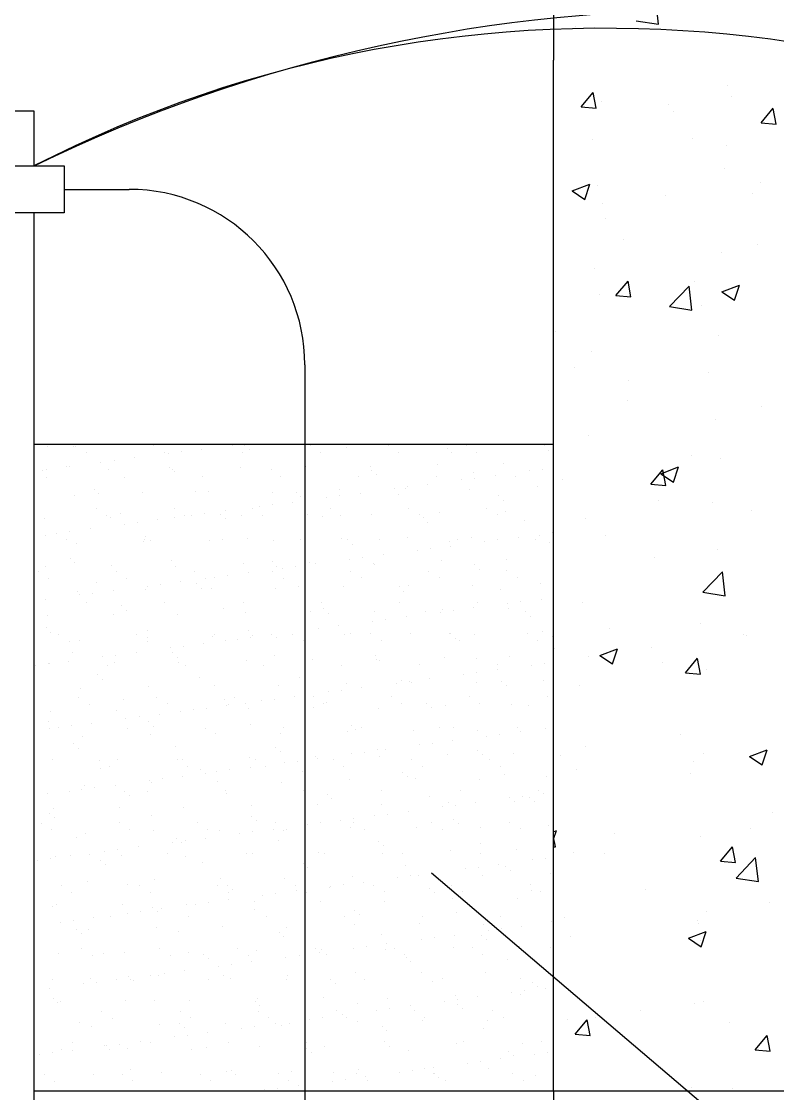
# Model space of a CAD drawing. Header units: millimetres. Extents: x 0 to 114, y 0 to 82.
# Drawn here: x 85.758 to 88.471, y 5.102 to 8.95 of the extents above; entities that cross this region are included whole.
import ezdxf

# ---------------------------------------------------------------- set-up
doc = ezdxf.new("R2010")
doc.units = ezdxf.units.MM
doc.layers.add('01', color=7, linetype='Continuous')
doc.layers.add('SOLID', color=254, linetype='Continuous')

# ---------------------------------------------------------------- blocks, each defined once
blk = doc.blocks.new('*X60')
at = {"color": 0}
for p, q in [((537.051, 211.419), (537.051, 211.419)), ((538.075, 211.413), (538.075, 211.413)), ((538.187, 211.448), (538.187, 211.448)), ((540.776, 211.511), (540.776, 211.511)), ((540.927, 211.5), (540.927, 211.5)), ((541.301, 211.454), (541.301, 211.454)), ((543.215, 211.33), (543.215, 211.33)), ((544.415, 211.459), (544.415, 211.459)), ((544.573, 211.509), (544.573, 211.509)), ((544.929, 211.465), (544.929, 211.465)), ((545.113, 211.296), (545.113, 211.296)), ((547.529, 211.465), (547.529, 211.465)), ((548.989, 211.377), (548.989, 211.377)), ((550.643, 211.471), (550.643, 211.471)), ((552.99, 211.343), (552.99, 211.343)), ((553.758, 211.476), (553.758, 211.476)), ((556.872, 211.482), (556.872, 211.482)), ((557.051, 211.254), (557.051, 211.254)), ((538.609, 211.179), (538.609, 211.179)), ((539.71, 210.868), (539.71, 210.868)), ((540.523, 210.975), (540.523, 210.975)), ((541.723, 211.185), (541.723, 211.185)), ((541.882, 211.154), (541.882, 211.154)), ((542.402, 211.223), (542.402, 211.223)), ((544.837, 211.191), (544.837, 211.191)), ((547.951, 211.196), (547.951, 211.196)), ((551.065, 211.202), (551.065, 211.202)), ((553.175, 211.174), (553.175, 211.174)), ((554.179, 211.208), (554.179, 211.208)), ((536.869, 210.488), (536.869, 210.488)), ((537.019, 210.514), (537.019, 210.514)), ((537.832, 210.621), (537.832, 210.621)), ((537.921, 210.622), (537.921, 210.622)), ((539.19, 210.8), (539.19, 210.8)), ((539.487, 210.521), (539.487, 210.521)), ((541.922, 210.588), (541.922, 210.588)), ((542.045, 210.509), (542.045, 210.509)), ((542.107, 210.419), (542.107, 210.419)), ((544.746, 210.606), (544.746, 210.606)), ((545.983, 210.499), (545.983, 210.499)), ((547.363, 210.64), (547.363, 210.64)), ((549.922, 210.628), (549.922, 210.628)), ((549.984, 210.465), (549.984, 210.465)), ((552.622, 210.725), (552.622, 210.725)), ((555.24, 210.758), (555.24, 210.758)), ((556.263, 210.458), (556.263, 210.458)), ((556.783, 210.527), (556.783, 210.527)), ((537.013, 210.207), (537.013, 210.207)), ((540.127, 210.212), (540.127, 210.212)), ((543.241, 210.218), (543.241, 210.218)), ((546.355, 210.224), (546.355, 210.224)), ((549.469, 210.229), (549.469, 210.229)), ((550.169, 210.296), (550.169, 210.296)), ((552.583, 210.235), (552.583, 210.235)), ((553.571, 210.104), (553.571, 210.104)), ((554.045, 210.376), (554.045, 210.376)), ((554.091, 210.172), (554.091, 210.172)), ((554.904, 210.28), (554.904, 210.28)), ((555.697, 210.241), (555.697, 210.241)), ((538.916, 209.71), (538.916, 209.71)), ((539.101, 209.541), (539.101, 209.541)), ((540.839, 209.584), (540.839, 209.584)), ((542.977, 209.622), (542.977, 209.622)), ((543.457, 209.617), (543.457, 209.617)), ((546.015, 209.605), (546.015, 209.605)), ((546.978, 209.587), (546.978, 209.587)), ((548.716, 209.702), (548.716, 209.702)), ((549.521, 209.571), (549.521, 209.571)), ((550.879, 209.75), (550.879, 209.75)), ((551.333, 209.736), (551.333, 209.736)), ((551.4, 209.818), (551.4, 209.818)), ((552.213, 209.925), (552.213, 209.925)), ((553.891, 209.723), (553.891, 209.723)), ((556.592, 209.821), (556.592, 209.821)), ((538.138, 209.486), (538.138, 209.486)), ((546.016, 209.109), (546.016, 209.109)), ((546.829, 209.216), (546.829, 209.216)), ((547.163, 209.418), (547.163, 209.418)), ((548.187, 209.395), (548.187, 209.395)), ((548.708, 209.464), (548.708, 209.464)), ((551.039, 209.499), (551.039, 209.499)), ((555.04, 209.464), (555.04, 209.464)), ((555.224, 209.296), (555.224, 209.296)), ((538.995, 208.944), (538.995, 208.944)), ((539.971, 208.744), (539.971, 208.744)), ((542.109, 208.95), (542.109, 208.95)), ((542.804, 208.686), (542.804, 208.686)), ((543.324, 208.755), (543.324, 208.755)), ((543.972, 208.71), (543.972, 208.71)), ((544.137, 208.862), (544.137, 208.862)), ((545.223, 208.955), (545.223, 208.955)), ((545.495, 209.041), (545.495, 209.041)), ((545.644, 208.687), (545.644, 208.687)), ((547.426, 208.713), (547.426, 208.713)), ((548.337, 208.961), (548.337, 208.961)), ((548.759, 208.692), (548.759, 208.692)), ((549.985, 208.701), (549.985, 208.701)), ((551.451, 208.967), (551.451, 208.967)), ((551.873, 208.698), (551.873, 208.698)), ((552.685, 208.798), (552.685, 208.798)), ((554.565, 208.972), (554.565, 208.972)), ((554.987, 208.704), (554.987, 208.704)), ((555.303, 208.831), (555.303, 208.831)), ((536.932, 208.561), (536.932, 208.561)), ((539.416, 208.675), (539.416, 208.675)), ((539.55, 208.595), (539.55, 208.595)), ((540.112, 208.332), (540.112, 208.332)), ((540.632, 208.401), (540.632, 208.401)), ((541.445, 208.508), (541.445, 208.508)), ((542.108, 208.582), (542.108, 208.582)), ((542.53, 208.681), (542.53, 208.681)), ((544.156, 208.541), (544.156, 208.541)), ((544.809, 208.68), (544.809, 208.68)), ((548.033, 208.621), (548.033, 208.621)), ((552.034, 208.587), (552.034, 208.587)), ((552.218, 208.418), (552.218, 208.418)), ((556.094, 208.498), (556.094, 208.498)), ((536.964, 207.866), (536.964, 207.866)), ((537.42, 207.978), (537.42, 207.978)), ((537.941, 208.046), (537.941, 208.046)), ((538.754, 208.153), (538.754, 208.153)), ((540.966, 207.832), (540.966, 207.832)), ((556.655, 207.894), (556.655, 207.894)), ((557.185, 207.991), (557.185, 207.991)), ((537.82, 207.703), (537.82, 207.703)), ((538.201, 207.56), (538.201, 207.56)), ((540.902, 207.657), (540.902, 207.657)), ((540.934, 207.708), (540.934, 207.708)), ((541.15, 207.663), (541.15, 207.663)), ((543.52, 207.69), (543.52, 207.69)), ((544.048, 207.714), (544.048, 207.714)), ((545.026, 207.743), (545.026, 207.743)), ((546.078, 207.678), (546.078, 207.678)), ((547.163, 207.72), (547.163, 207.72)), ((548.779, 207.775), (548.779, 207.775)), ((549.028, 207.709), (549.028, 207.709)), ((549.212, 207.54), (549.212, 207.54)), ((550.277, 207.725), (550.277, 207.725)), ((551.396, 207.809), (551.396, 207.809)), ((553.088, 207.621), (553.088, 207.621)), ((553.135, 207.457), (553.135, 207.457)), ((553.391, 207.731), (553.391, 207.731)), ((553.954, 207.796), (553.954, 207.796)), ((554.493, 207.636), (554.493, 207.636)), ((555.013, 207.705), (555.013, 207.705)), ((555.826, 207.812), (555.826, 207.812)), ((556.505, 207.737), (556.505, 207.737)), ((557.09, 207.586), (557.09, 207.586)), ((549.63, 206.996), (549.63, 206.996)), ((550.443, 207.103), (550.443, 207.103)), ((551.801, 207.282), (551.801, 207.282)), ((552.322, 207.35), (552.322, 207.35)), ((536.995, 206.634), (536.995, 206.634)), ((537.96, 206.954), (537.96, 206.954)), ((538.144, 206.785), (538.144, 206.785)), ((539.613, 206.668), (539.613, 206.668)), ((542.02, 206.866), (542.02, 206.866)), ((542.171, 206.655), (542.171, 206.655)), ((544.872, 206.753), (544.872, 206.753)), ((546.022, 206.831), (546.022, 206.831)), ((546.206, 206.663), (546.206, 206.663)), ((546.417, 206.573), (546.417, 206.573)), ((546.938, 206.642), (546.938, 206.642)), ((547.489, 206.786), (547.489, 206.786)), ((547.751, 206.749), (547.751, 206.749)), ((549.109, 206.927), (549.109, 206.927)), ((550.048, 206.774), (550.048, 206.774)), ((550.082, 206.743), (550.082, 206.743)), ((552.748, 206.871), (552.748, 206.871)), ((554.084, 206.709), (554.084, 206.709)), ((555.366, 206.905), (555.366, 206.905)), ((536.688, 206.434), (536.688, 206.434)), ((537.11, 206.166), (537.11, 206.166)), ((539.802, 206.44), (539.802, 206.44)), ((540.224, 206.171), (540.224, 206.171)), ((542.916, 206.446), (542.916, 206.446)), ((543.338, 206.177), (543.338, 206.177)), ((543.726, 206.219), (543.726, 206.219)), ((544.246, 206.287), (544.246, 206.287)), ((545.059, 206.394), (545.059, 206.394)), ((546.03, 206.451), (546.03, 206.451)), ((546.452, 206.183), (546.452, 206.183)), ((549.145, 206.457), (549.145, 206.457)), ((549.566, 206.188), (549.566, 206.188)), ((552.259, 206.463), (552.259, 206.463)), ((552.68, 206.194), (552.68, 206.194)), ((554.268, 206.54), (554.268, 206.54)), ((555.373, 206.468), (555.373, 206.468)), ((555.795, 206.2), (555.795, 206.2)), ((539.014, 205.988), (539.014, 205.988)), ((540.965, 205.73), (540.965, 205.73)), ((541.034, 205.864), (541.034, 205.864)), ((541.554, 205.933), (541.554, 205.933)), ((542.367, 206.04), (542.367, 206.04)), ((543.016, 205.954), (543.016, 205.954)), ((543.2, 205.785), (543.2, 205.785)), ((543.583, 205.763), (543.583, 205.763)), ((546.141, 205.751), (546.141, 205.751)), ((547.076, 205.865), (547.076, 205.865)), ((548.842, 205.849), (548.842, 205.849)), ((551.077, 205.831), (551.077, 205.831)), ((551.459, 205.882), (551.459, 205.882)), ((554.017, 205.87), (554.017, 205.87)), ((555.138, 205.743), (555.138, 205.743)), ((556.718, 205.967), (556.718, 205.967)), ((536.984, 205.331), (536.984, 205.331)), ((538.264, 205.633), (538.264, 205.633)), ((538.342, 205.51), (538.342, 205.51)), ((538.863, 205.578), (538.863, 205.578)), ((539.676, 205.685), (539.676, 205.685)), ((551.262, 205.662), (551.262, 205.662)), ((556.748, 205.344), (556.748, 205.344)), ((538.628, 205.198), (538.628, 205.198)), ((540.009, 205.076), (540.009, 205.076)), ((540.194, 204.907), (540.194, 204.907)), ((541.742, 205.204), (541.742, 205.204)), ((544.07, 204.988), (544.07, 204.988)), ((544.856, 205.21), (544.856, 205.21)), ((547.552, 204.859), (547.552, 204.859)), ((547.97, 205.215), (547.97, 205.215)), ((548.071, 204.953), (548.071, 204.953)), ((550.111, 204.847), (550.111, 204.847)), ((551.084, 205.221), (551.084, 205.221)), ((552.132, 204.865), (552.132, 204.865)), ((552.811, 204.944), (552.811, 204.944)), ((553.244, 204.883), (553.244, 204.883)), ((554.057, 204.99), (554.057, 204.99)), ((554.199, 205.227), (554.199, 205.227)), ((555.415, 205.168), (555.415, 205.168)), ((555.429, 204.978), (555.429, 204.978)), ((555.935, 205.237), (555.935, 205.237)), ((537.058, 204.707), (537.058, 204.707)), ((539.676, 204.741), (539.676, 204.741)), ((542.234, 204.729), (542.234, 204.729)), ((544.935, 204.826), (544.935, 204.826)), ((548.256, 204.784), (548.256, 204.784)), ((550.031, 204.46), (550.031, 204.46)), ((550.552, 204.528), (550.552, 204.528)), ((551.365, 204.635), (551.365, 204.635)), ((552.723, 204.814), (552.723, 204.814)), ((556.133, 204.83), (556.133, 204.83)), ((556.318, 204.662), (556.318, 204.662)), ((537.003, 204.198), (537.003, 204.198)), ((537.188, 204.029), (537.188, 204.029)), ((541.064, 204.11), (541.064, 204.11)), ((545.065, 204.076), (545.065, 204.076)), ((547.339, 204.105), (547.339, 204.105)), ((547.86, 204.174), (547.86, 204.174)), ((548.673, 204.281), (548.673, 204.281)), ((549.126, 203.987), (549.126, 203.987)), ((556.781, 204.04), (556.781, 204.04)), ((537.496, 203.93), (537.496, 203.93)), ((537.917, 203.661), (537.917, 203.661)), ((538.327, 203.706), (538.327, 203.706)), ((540.61, 203.936), (540.61, 203.936)), ((541.028, 203.803), (541.028, 203.803)), ((541.031, 203.667), (541.031, 203.667)), ((543.289, 203.572), (543.289, 203.572)), ((543.646, 203.837), (543.646, 203.837)), ((543.724, 203.941), (543.724, 203.941)), ((544.146, 203.673), (544.146, 203.673)), ((544.648, 203.751), (544.648, 203.751)), ((545.168, 203.819), (545.168, 203.819)), ((545.25, 203.907), (545.25, 203.907)), ((545.981, 203.926), (545.981, 203.926)), ((546.204, 203.824), (546.204, 203.824)), ((546.838, 203.947), (546.838, 203.947)), ((547.26, 203.678), (547.26, 203.678)), ((548.905, 203.922), (548.905, 203.922)), ((549.952, 203.953), (549.952, 203.953)), ((550.374, 203.684), (550.374, 203.684)), ((551.522, 203.955), (551.522, 203.955)), ((553.066, 203.958), (553.066, 203.958)), ((553.127, 203.953), (553.127, 203.953)), ((553.311, 203.784), (553.311, 203.784)), ((553.488, 203.69), (553.488, 203.69)), ((554.08, 203.943), (554.08, 203.943)), ((556.18, 203.964), (556.18, 203.964)), ((556.602, 203.695), (556.602, 203.695)), ((557.188, 203.864), (557.188, 203.864)), ((538.058, 203.232), (538.058, 203.232)), ((540.598, 203.218), (540.598, 203.218)), ((541.956, 203.397), (541.956, 203.397)), ((542.059, 203.198), (542.059, 203.198)), ((542.476, 203.465), (542.476, 203.465)), ((537.093, 202.756), (537.093, 202.756)), ((537.121, 202.781), (537.121, 202.781)), ((537.906, 202.863), (537.906, 202.863)), ((539.264, 203.042), (539.264, 203.042)), ((539.739, 202.814), (539.739, 202.814)), ((539.785, 203.111), (539.785, 203.111)), ((542.243, 203.029), (542.243, 203.029)), ((542.297, 202.802), (542.297, 202.802)), ((542.55, 202.7), (542.55, 202.7)), ((544.998, 202.899), (544.998, 202.899)), ((545.664, 202.706), (545.664, 202.706)), ((546.12, 203.109), (546.12, 203.109)), ((547.615, 202.932), (547.615, 202.932)), ((548.778, 202.711), (548.778, 202.711)), ((550.121, 203.075), (550.121, 203.075)), ((550.174, 202.92), (550.174, 202.92)), ((550.305, 202.906), (550.305, 202.906)), ((551.892, 202.717), (551.892, 202.717)), ((552.874, 203.018), (552.874, 203.018)), ((554.181, 202.987), (554.181, 202.987)), ((555.006, 202.723), (555.006, 202.723)), ((555.492, 203.051), (555.492, 203.051)), ((556.337, 202.701), (556.337, 202.701)), ((556.857, 202.769), (556.857, 202.769)), ((536.572, 202.688), (536.572, 202.688)), ((539.053, 202.32), (539.053, 202.32)), ((539.435, 202.694), (539.435, 202.694)), ((553.645, 202.346), (553.645, 202.346)), ((554.166, 202.415), (554.166, 202.415)), ((554.979, 202.522), (554.979, 202.522)), ((539.237, 202.151), (539.237, 202.151)), ((541.091, 201.876), (541.091, 201.876)), ((543.113, 202.232), (543.113, 202.232)), ((543.709, 201.91), (543.709, 201.91)), ((546.267, 201.898), (546.267, 201.898)), ((547.115, 202.197), (547.115, 202.197)), ((547.299, 202.029), (547.299, 202.029)), ((548.968, 201.995), (548.968, 201.995)), ((550.953, 201.992), (550.953, 201.992)), ((551.175, 202.109), (551.175, 202.109)), ((551.474, 202.06), (551.474, 202.06)), ((551.585, 202.028), (551.585, 202.028)), ((552.287, 202.167), (552.287, 202.167)), ((554.143, 202.016), (554.143, 202.016)), ((555.177, 202.075), (555.177, 202.075)), ((555.361, 201.906), (555.361, 201.906)), ((556.844, 202.113), (556.844, 202.113)), ((538.303, 201.426), (538.303, 201.426)), ((538.39, 201.779), (538.39, 201.779)), ((541.417, 201.432), (541.417, 201.432)), ((544.532, 201.437), (544.532, 201.437)), ((546.903, 201.459), (546.903, 201.459)), ((547.646, 201.443), (547.646, 201.443)), ((548.261, 201.638), (548.261, 201.638)), ((548.782, 201.706), (548.782, 201.706)), ((549.595, 201.813), (549.595, 201.813)), ((550.76, 201.449), (550.76, 201.449)), ((553.874, 201.454), (553.874, 201.454)), ((556.988, 201.46), (556.988, 201.46)), ((538.725, 201.157), (538.725, 201.157)), ((540.107, 201.354), (540.107, 201.354)), ((541.839, 201.163), (541.839, 201.163)), ((543.398, 200.997), (543.398, 200.997)), ((544.109, 201.32), (544.109, 201.32)), ((544.211, 201.104), (544.211, 201.104)), ((544.293, 201.151), (544.293, 201.151)), ((544.953, 201.169), (544.953, 201.169)), ((545.57, 201.283), (545.57, 201.283)), ((546.09, 201.352), (546.09, 201.352)), ((547.678, 201.006), (547.678, 201.006)), ((548.067, 201.174), (548.067, 201.174)), ((548.169, 201.231), (548.169, 201.231)), ((550.237, 200.993), (550.237, 200.993)), ((551.182, 201.18), (551.182, 201.18)), ((552.171, 201.197), (552.171, 201.197)), ((552.355, 201.028), (552.355, 201.028)), ((552.937, 201.091), (552.937, 201.091)), ((554.296, 201.186), (554.296, 201.186)), ((555.555, 201.124), (555.555, 201.124)), ((556.231, 201.109), (556.231, 201.109)), ((537.184, 200.854), (537.184, 200.854)), ((539.802, 200.887), (539.802, 200.887)), ((540.186, 200.574), (540.186, 200.574)), ((540.707, 200.643), (540.707, 200.643)), ((541.52, 200.75), (541.52, 200.75)), ((542.36, 200.875), (542.36, 200.875)), ((542.878, 200.929), (542.878, 200.929)), ((545.061, 200.972), (545.061, 200.972)), ((537.101, 200.476), (537.101, 200.476)), ((537.129, 200.185), (537.129, 200.185)), ((537.494, 200.22), (537.494, 200.22)), ((538.015, 200.289), (538.015, 200.289)), ((538.828, 200.396), (538.828, 200.396)), ((540.243, 200.19), (540.243, 200.19)), ((541.103, 200.442), (541.103, 200.442)), ((541.287, 200.273), (541.287, 200.273)), ((543.357, 200.196), (543.357, 200.196)), ((545.163, 200.354), (545.163, 200.354)), ((546.471, 200.202), (546.471, 200.202)), ((549.164, 200.319), (549.164, 200.319)), ((549.349, 200.15), (549.349, 200.15)), ((549.585, 200.207), (549.585, 200.207)), ((552.7, 200.213), (552.7, 200.213)), ((553.225, 200.231), (553.225, 200.231)), ((555.814, 200.219), (555.814, 200.219)), ((556.907, 200.186), (556.907, 200.186)), ((557.226, 200.197), (557.226, 200.197)), ((538.453, 199.852), (538.453, 199.852)), ((541.154, 199.95), (541.154, 199.95)), ((543.772, 199.983), (543.772, 199.983)), ((546.33, 199.971), (546.33, 199.971)), ((549.031, 200.068), (549.031, 200.068)), ((551.648, 200.101), (551.648, 200.101)), ((554.206, 200.089), (554.206, 200.089)), ((554.567, 199.879), (554.567, 199.879)), ((555.088, 199.947), (555.088, 199.947)), ((555.901, 200.054), (555.901, 200.054)), ((538.096, 199.564), (538.096, 199.564)), ((538.281, 199.396), (538.281, 199.396)), ((542.157, 199.476), (542.157, 199.476)), ((546.158, 199.442), (546.158, 199.442)), ((550.219, 199.353), (550.219, 199.353)), ((550.517, 199.345), (550.517, 199.345)), ((551.875, 199.524), (551.875, 199.524)), ((552.396, 199.593), (552.396, 199.593)), ((553.209, 199.7), (553.209, 199.7)), ((554.22, 199.319), (554.22, 199.319)), ((537.247, 198.927), (537.247, 198.927)), ((539.111, 198.922), (539.111, 198.922)), ((539.865, 198.96), (539.865, 198.96)), ((542.225, 198.928), (542.225, 198.928)), ((542.423, 198.948), (542.423, 198.948)), ((545.124, 199.045), (545.124, 199.045)), ((545.339, 198.933), (545.339, 198.933)), ((546.343, 199.273), (546.343, 199.273)), ((547.012, 198.884), (547.012, 198.884)), ((547.741, 199.079), (547.741, 199.079)), ((547.825, 198.991), (547.825, 198.991)), ((548.453, 198.939), (548.453, 198.939)), ((549.183, 199.17), (549.183, 199.17)), ((549.704, 199.238), (549.704, 199.238)), ((550.3, 199.067), (550.3, 199.067)), ((551.567, 198.945), (551.567, 198.945)), ((553, 199.164), (553, 199.164)), ((554.405, 199.15), (554.405, 199.15)), ((554.682, 198.95), (554.682, 198.95)), ((555.618, 199.197), (555.618, 199.197)), ((539.151, 198.598), (539.151, 198.598)), ((539.533, 198.653), (539.533, 198.653)), ((542.647, 198.659), (542.647, 198.659)), ((543.152, 198.564), (543.152, 198.564)), ((543.8, 198.461), (543.8, 198.461)), ((544.32, 198.53), (544.32, 198.53)), ((545.133, 198.637), (545.133, 198.637)), ((545.761, 198.665), (545.761, 198.665)), ((546.492, 198.815), (546.492, 198.815)), ((547.213, 198.476), (547.213, 198.476)), ((548.875, 198.67), (548.875, 198.67)), ((551.214, 198.441), (551.214, 198.441)), ((551.989, 198.676), (551.989, 198.676)), ((555.103, 198.682), (555.103, 198.682)), ((541.108, 198.107), (541.108, 198.107)), ((541.217, 198.023), (541.217, 198.023)), ((541.629, 198.175), (541.629, 198.175)), ((542.442, 198.282), (542.442, 198.282)), ((543.337, 198.395), (543.337, 198.395)), ((543.835, 198.056), (543.835, 198.056)), ((546.393, 198.044), (546.393, 198.044)), ((549.094, 198.141), (549.094, 198.141)), ((551.398, 198.272), (551.398, 198.272)), ((551.711, 198.175), (551.711, 198.175)), ((554.269, 198.162), (554.269, 198.162)), ((555.275, 198.353), (555.275, 198.353)), ((556.97, 198.26), (556.97, 198.26)), ((537.058, 197.573), (537.058, 197.573)), ((537.937, 197.68), (537.937, 197.68)), ((538.416, 197.752), (538.416, 197.752)), ((538.516, 197.926), (538.516, 197.926)), ((538.937, 197.821), (538.937, 197.821)), ((539.75, 197.928), (539.75, 197.928)), ((540.146, 197.686), (540.146, 197.686)), ((541.051, 197.686), (541.051, 197.686)), ((544.165, 197.692), (544.165, 197.692)), ((544.207, 197.598), (544.207, 197.598)), ((547.279, 197.697), (547.279, 197.697)), ((548.208, 197.563), (548.208, 197.563)), ((550.393, 197.703), (550.393, 197.703)), ((553.507, 197.709), (553.507, 197.709)), ((556.621, 197.714), (556.621, 197.714)), ((556.823, 197.586), (556.823, 197.586)), ((540.33, 197.517), (540.33, 197.517)), ((547.804, 197.152), (547.804, 197.152)), ((548.392, 197.395), (548.392, 197.395)), ((550.363, 197.14), (550.363, 197.14)), ((552.268, 197.475), (552.268, 197.475)), ((553.063, 197.237), (553.063, 197.237)), ((554.131, 197.232), (554.131, 197.232)), ((555.489, 197.411), (555.489, 197.411)), ((555.681, 197.27), (555.681, 197.27)), ((556.01, 197.479), (556.01, 197.479)), ((556.27, 197.441), (556.27, 197.441)), ((556.454, 197.272), (556.454, 197.272)), ((537.14, 196.809), (537.14, 196.809)), ((537.31, 197), (537.31, 197)), ((539.928, 197.034), (539.928, 197.034)), ((541.2, 196.72), (541.2, 196.72)), ((542.486, 197.021), (542.486, 197.021)), ((545.187, 197.119), (545.187, 197.119)), ((550.626, 196.771), (550.626, 196.771)), ((551.439, 196.878), (551.439, 196.878)), ((552.797, 197.056), (552.797, 197.056)), ((553.318, 197.125), (553.318, 197.125)), ((536.804, 196.412), (536.804, 196.412)), ((537.324, 196.64), (537.324, 196.64)), ((539.919, 196.418), (539.919, 196.418)), ((543.033, 196.423), (543.033, 196.423)), ((545.202, 196.686), (545.202, 196.686)), ((545.386, 196.517), (545.386, 196.517)), ((546.147, 196.429), (546.147, 196.429)), ((547.414, 196.348), (547.414, 196.348)), ((547.934, 196.416), (547.934, 196.416)), ((548.747, 196.523), (548.747, 196.523)), ((549.261, 196.435), (549.261, 196.435)), ((549.262, 196.597), (549.262, 196.597)), ((550.105, 196.702), (550.105, 196.702)), ((552.375, 196.44), (552.375, 196.44)), ((553.264, 196.563), (553.264, 196.563)), ((553.448, 196.394), (553.448, 196.394)), ((555.489, 196.446), (555.489, 196.446)), ((557.033, 196.333), (557.033, 196.333)), ((537.226, 196.144), (537.226, 196.144)), ((538.579, 195.999), (538.579, 195.999)), ((540.34, 196.149), (540.34, 196.149)), ((541.28, 196.096), (541.28, 196.096)), ((543.454, 196.155), (543.454, 196.155)), ((543.898, 196.129), (543.898, 196.129)), ((544.722, 195.993), (544.722, 195.993)), ((545.242, 196.062), (545.242, 196.062)), ((546.055, 196.169), (546.055, 196.169)), ((546.456, 196.117), (546.456, 196.117)), ((546.568, 196.16), (546.568, 196.16)), ((549.157, 196.214), (549.157, 196.214)), ((549.683, 196.166), (549.683, 196.166)), ((551.774, 196.248), (551.774, 196.248)), ((552.797, 196.172), (552.797, 196.172)), ((554.332, 196.236), (554.332, 196.236)), ((555.911, 196.177), (555.911, 196.177)), ((538.194, 195.843), (538.194, 195.843)), ((540.672, 195.46), (540.672, 195.46)), ((542.03, 195.639), (542.03, 195.639)), ((542.196, 195.808), (542.196, 195.808)), ((542.38, 195.639), (542.38, 195.639)), ((542.551, 195.707), (542.551, 195.707)), ((543.364, 195.814), (543.364, 195.814)), ((546.256, 195.72), (546.256, 195.72)), ((550.258, 195.685), (550.258, 195.685)), ((550.442, 195.516), (550.442, 195.516)), ((554.318, 195.597), (554.318, 195.597)), ((537.167, 194.999), (537.167, 194.999)), ((537.373, 195.073), (537.373, 195.073)), ((537.98, 195.106), (537.98, 195.106)), ((538.744, 195.176), (538.744, 195.176)), ((539.338, 195.284), (539.338, 195.284)), ((539.859, 195.353), (539.859, 195.353)), ((539.991, 195.107), (539.991, 195.107)), ((541.858, 195.182), (541.858, 195.182)), ((542.549, 195.094), (542.549, 195.094)), ((544.972, 195.188), (544.972, 195.188)), ((545.25, 195.192), (545.25, 195.192)), ((547.867, 195.225), (547.867, 195.225)), ((548.087, 195.193), (548.087, 195.193)), ((550.426, 195.213), (550.426, 195.213)), ((551.201, 195.199), (551.201, 195.199)), ((553.126, 195.31), (553.126, 195.31)), ((554.315, 195.205), (554.315, 195.205)), ((555.744, 195.344), (555.744, 195.344)), ((556.932, 195.012), (556.932, 195.012)), ((536.647, 194.93), (536.647, 194.93)), ((539.19, 194.93), (539.19, 194.93)), ((539.374, 194.762), (539.374, 194.762)), ((543.25, 194.842), (543.25, 194.842)), ((547.251, 194.808), (547.251, 194.808)), ((547.436, 194.639), (547.436, 194.639)), ((551.312, 194.719), (551.312, 194.719)), ((553.719, 194.589), (553.719, 194.589)), ((554.24, 194.657), (554.24, 194.657)), ((555.053, 194.764), (555.053, 194.764)), ((555.313, 194.685), (555.313, 194.685)), ((556.411, 194.943), (556.411, 194.943)), ((541.343, 194.169), (541.343, 194.169)), ((543.961, 194.203), (543.961, 194.203)), ((546.519, 194.19), (546.519, 194.19)), ((549.22, 194.288), (549.22, 194.288)), ((551.027, 194.234), (551.027, 194.234)), ((551.548, 194.303), (551.548, 194.303)), ((551.837, 194.321), (551.837, 194.321)), ((552.361, 194.41), (552.361, 194.41)), ((554.395, 194.309), (554.395, 194.309)), ((555.498, 194.516), (555.498, 194.516)), ((557.096, 194.406), (557.096, 194.406)), ((537.612, 193.908), (537.612, 193.908)), ((538.642, 194.072), (538.642, 194.072)), ((540.244, 193.964), (540.244, 193.964)), ((540.726, 193.914), (540.726, 193.914)), ((543.84, 193.919), (543.84, 193.919)), ((544.245, 193.93), (544.245, 193.93)), ((544.43, 193.761), (544.43, 193.761)), ((546.954, 193.925), (546.954, 193.925)), ((548.306, 193.842), (548.306, 193.842)), ((548.336, 193.88), (548.336, 193.88)), ((548.856, 193.948), (548.856, 193.948)), ((549.669, 194.055), (549.669, 194.055)), ((550.069, 193.931), (550.069, 193.931)), ((552.307, 193.807), (552.307, 193.807)), ((553.183, 193.936), (553.183, 193.936)), ((556.297, 193.942), (556.297, 193.942)), ((556.368, 193.719), (556.368, 193.719)), ((538.034, 193.639), (538.034, 193.639)), ((541.148, 193.645), (541.148, 193.645)), ((544.262, 193.651), (544.262, 193.651)), ((544.286, 193.347), (544.286, 193.347)), ((545.644, 193.525), (545.644, 193.525)), ((546.164, 193.594), (546.164, 193.594)), ((546.977, 193.701), (546.977, 193.701)), ((547.376, 193.656), (547.376, 193.656)), ((547.93, 193.298), (547.93, 193.298)), ((550.49, 193.662), (550.49, 193.662)), ((552.492, 193.638), (552.492, 193.638)), ((553.189, 193.383), (553.189, 193.383)), ((553.604, 193.668), (553.604, 193.668)), ((555.807, 193.417), (555.807, 193.417)), ((556.719, 193.673), (556.719, 193.673)), ((537.238, 193.087), (537.238, 193.087)), ((537.436, 193.147), (537.436, 193.147)), ((540.054, 193.18), (540.054, 193.18)), ((540.781, 192.885), (540.781, 192.885)), ((541.239, 193.052), (541.239, 193.052)), ((541.424, 192.883), (541.424, 192.883)), ((541.594, 192.992), (541.594, 192.992)), ((542.612, 193.168), (542.612, 193.168)), ((542.952, 193.171), (542.952, 193.171)), ((543.473, 193.24), (543.473, 193.24)), ((545.3, 192.964), (545.3, 192.964)), ((545.313, 193.265), (545.313, 193.265)), ((549.301, 192.93), (549.301, 192.93)), ((550.488, 193.286), (550.488, 193.286)), ((537.569, 192.462), (537.569, 192.462)), ((538.089, 192.531), (538.089, 192.531)), ((538.902, 192.638), (538.902, 192.638)), ((539.552, 192.672), (539.552, 192.672)), ((540.26, 192.817), (540.26, 192.817)), ((542.666, 192.678), (542.666, 192.678)), ((545.78, 192.684), (545.78, 192.684)), ((548.894, 192.689), (548.894, 192.689)), ((549.485, 192.761), (549.485, 192.761)), ((552.008, 192.695), (552.008, 192.695)), ((553.362, 192.841), (553.362, 192.841)), ((555.123, 192.701), (555.123, 192.701)), ((557.159, 192.479), (557.159, 192.479)), ((538.233, 192.175), (538.233, 192.175)), ((538.417, 192.006), (538.417, 192.006)), ((538.705, 192.145), (538.705, 192.145)), ((541.406, 192.242), (541.406, 192.242)), ((542.294, 192.086), (542.294, 192.086)), ((544.024, 192.276), (544.024, 192.276)), ((546.295, 192.052), (546.295, 192.052)), ((546.582, 192.263), (546.582, 192.263)), ((549.283, 192.361), (549.283, 192.361)), ((551.9, 192.394), (551.9, 192.394)), ((554.458, 192.382), (554.458, 192.382)), ((554.641, 192.121), (554.641, 192.121)), ((555.162, 192.189), (555.162, 192.189)), ((555.975, 192.296), (555.975, 192.296)), ((546.479, 191.883), (546.479, 191.883)), ((550.355, 191.963), (550.355, 191.963)), ((550.591, 191.588), (550.591, 191.588)), ((551.949, 191.766), (551.949, 191.766)), ((552.47, 191.835), (552.47, 191.835)), ((553.283, 191.942), (553.283, 191.942)), ((554.357, 191.929), (554.357, 191.929)), ((554.541, 191.76), (554.541, 191.76)), ((537.499, 191.22), (537.499, 191.22)), ((538.42, 191.404), (538.42, 191.404)), ((539.287, 191.209), (539.287, 191.209)), ((540.117, 191.253), (540.117, 191.253)), ((541.534, 191.41), (541.534, 191.41)), ((542.675, 191.241), (542.675, 191.241)), ((543.289, 191.174), (543.289, 191.174)), ((544.648, 191.415), (544.648, 191.415)), ((545.376, 191.338), (545.376, 191.338)), ((547.762, 191.421), (547.762, 191.421)), ((547.899, 191.233), (547.899, 191.233)), ((547.993, 191.372), (547.993, 191.372)), ((548.184, 191.152), (548.184, 191.152)), ((549.258, 191.412), (549.258, 191.412)), ((549.778, 191.481), (549.778, 191.481)), ((550.551, 191.359), (550.551, 191.359)), ((550.876, 191.427), (550.876, 191.427)), ((551.298, 191.158), (551.298, 191.158)), ((553.252, 191.457), (553.252, 191.457)), ((553.99, 191.432), (553.99, 191.432)), ((554.412, 191.164), (554.412, 191.164)), ((555.87, 191.49), (555.87, 191.49)), ((557.104, 191.438), (557.104, 191.438)), ((538.841, 191.135), (538.841, 191.135)), ((541.955, 191.141), (541.955, 191.141)), ((543.473, 191.005), (543.473, 191.005)), ((544.395, 190.772), (544.395, 190.772)), ((545.07, 191.147), (545.07, 191.147)), ((545.208, 190.879), (545.208, 190.879)), ((546.566, 191.058), (546.566, 191.058)), ((547.086, 191.126), (547.086, 191.126)), ((547.349, 191.086), (547.349, 191.086)), ((551.351, 191.051), (551.351, 191.051)), ((551.535, 190.883), (551.535, 190.883)), ((555.411, 190.963), (555.411, 190.963)), ((540.283, 190.297), (540.283, 190.297)), ((541.182, 190.349), (541.182, 190.349)), ((541.469, 190.316), (541.469, 190.316)), ((541.703, 190.417), (541.703, 190.417)), ((542.516, 190.524), (542.516, 190.524)), ((543.874, 190.703), (543.874, 190.703)), ((544.087, 190.349), (544.087, 190.349)), ((546.645, 190.337), (546.645, 190.337)), ((549.346, 190.434), (549.346, 190.434)), ((551.963, 190.467), (551.963, 190.467)), ((554.521, 190.455), (554.521, 190.455)), ((557.222, 190.552), (557.222, 190.552)), ((537.245, 190.163), (537.245, 190.163)), ((538.491, 189.995), (538.491, 189.995)), ((538.768, 190.218), (538.768, 190.218)), ((539.011, 190.063), (539.011, 190.063)), ((539.824, 190.17), (539.824, 190.17)), ((540.359, 190.168), (540.359, 190.168)), ((540.467, 190.128), (540.467, 190.128)), ((543.474, 190.174), (543.474, 190.174)), ((544.343, 190.208), (544.343, 190.208)), ((546.588, 190.179), (546.588, 190.179)), ((548.345, 190.174), (548.345, 190.174)), ((548.529, 190.005), (548.529, 190.005)), ((549.702, 190.185), (549.702, 190.185)), ((552.405, 190.085), (552.405, 190.085)), ((552.816, 190.191), (552.816, 190.191)), ((555.93, 190.196), (555.93, 190.196)), ((556.406, 190.051), (556.406, 190.051)), ((556.591, 189.882), (556.591, 189.882)), ((537.132, 189.816), (537.132, 189.816)), ((548.056, 189.445), (548.056, 189.445)), ((553.315, 189.53), (553.315, 189.53)), ((554.205, 189.474), (554.205, 189.474)), ((555.563, 189.653), (555.563, 189.653)), ((555.933, 189.563), (555.933, 189.563)), ((556.084, 189.722), (556.084, 189.722)), ((556.897, 189.829), (556.897, 189.829)), ((537.277, 189.419), (537.277, 189.419)), ((537.461, 189.25), (537.461, 189.25)), ((537.562, 189.293), (537.562, 189.293)), ((540.18, 189.326), (540.18, 189.326)), ((541.337, 189.33), (541.337, 189.33)), ((542.738, 189.314), (542.738, 189.314)), ((545.338, 189.296), (545.338, 189.296)), ((545.439, 189.411), (545.439, 189.411)), ((545.523, 189.127), (545.523, 189.127)), ((549.399, 189.208), (549.399, 189.208)), ((550.614, 189.432), (550.614, 189.432)), ((550.7, 189.013), (550.7, 189.013)), ((551.513, 189.12), (551.513, 189.12)), ((552.871, 189.299), (552.871, 189.299)), ((553.392, 189.367), (553.392, 189.367)), ((553.4, 189.173), (553.4, 189.173)), ((536.535, 188.626), (536.535, 188.626)), ((539.227, 188.9), (539.227, 188.9)), ((539.649, 188.631), (539.649, 188.631)), ((542.341, 188.906), (542.341, 188.906)), ((542.763, 188.637), (542.763, 188.637)), ((545.456, 188.911), (545.456, 188.911)), ((545.877, 188.643), (545.877, 188.643)), ((547.488, 188.59), (547.488, 188.59)), ((548.008, 188.658), (548.008, 188.658)), ((548.57, 188.917), (548.57, 188.917)), ((548.821, 188.765), (548.821, 188.765)), ((548.991, 188.648), (548.991, 188.648)), ((550.18, 188.944), (550.18, 188.944)), ((551.684, 188.923), (551.684, 188.923)), ((552.106, 188.654), (552.106, 188.654)), ((553.585, 189.004), (553.585, 189.004)), ((554.798, 188.928), (554.798, 188.928)), ((555.22, 188.66), (555.22, 188.66)), ((538.331, 188.453), (538.331, 188.453)), ((538.831, 188.291), (538.831, 188.291)), ((541.532, 188.389), (541.532, 188.389)), ((542.332, 188.418), (542.332, 188.418)), ((542.517, 188.249), (542.517, 188.249)), ((544.15, 188.422), (544.15, 188.422)), ((544.796, 188.236), (544.796, 188.236)), ((545.317, 188.304), (545.317, 188.304)), ((546.13, 188.411), (546.13, 188.411)), ((546.393, 188.33), (546.393, 188.33)), ((546.708, 188.41), (546.708, 188.41)), ((549.409, 188.507), (549.409, 188.507)), ((550.394, 188.296), (550.394, 188.296)), ((552.026, 188.541), (552.026, 188.541)), ((554.455, 188.207), (554.455, 188.207)), ((554.584, 188.528), (554.584, 188.528)), ((542.104, 187.881), (542.104, 187.881)), ((542.625, 187.95), (542.625, 187.95)), ((543.438, 188.057), (543.438, 188.057)), ((550.579, 188.127), (550.579, 188.127)), ((537.625, 187.366), (537.625, 187.366)), ((538.053, 187.658), (538.053, 187.658)), ((538.054, 187.348), (538.054, 187.348)), ((539.326, 187.541), (539.326, 187.541)), ((539.413, 187.527), (539.413, 187.527)), ((539.511, 187.372), (539.511, 187.372)), ((539.933, 187.595), (539.933, 187.595)), ((540.243, 187.399), (540.243, 187.399)), ((540.746, 187.702), (540.746, 187.702)), ((541.167, 187.664), (541.167, 187.664)), ((542.801, 187.387), (542.801, 187.387)), ((543.387, 187.452), (543.387, 187.452)), ((544.281, 187.67), (544.281, 187.67)), ((545.502, 187.484), (545.502, 187.484)), ((547.388, 187.418), (547.388, 187.418)), ((547.395, 187.675), (547.395, 187.675)), ((548.119, 187.518), (548.119, 187.518)), ((550.509, 187.681), (550.509, 187.681)), ((550.677, 187.506), (550.677, 187.506)), ((551.449, 187.329), (551.449, 187.329)), ((553.378, 187.603), (553.378, 187.603)), ((553.624, 187.687), (553.624, 187.687)), ((555.996, 187.636), (555.996, 187.636)), ((556.738, 187.692), (556.738, 187.692)), ((536.721, 187.172), (536.721, 187.172)), ((537.241, 187.241), (537.241, 187.241)), ((547.572, 187.249), (547.572, 187.249)), ((554.314, 186.899), (554.314, 186.899)), ((555.127, 187.006), (555.127, 187.006)), ((555.45, 187.295), (555.45, 187.295)), ((555.634, 187.126), (555.634, 187.126)), ((556.485, 187.185), (556.485, 187.185)), ((557.006, 187.254), (557.006, 187.254)), ((540.381, 186.575), (540.381, 186.575)), ((541.595, 186.462), (541.595, 186.462)), ((544.213, 186.495), (544.213, 186.495)), ((544.382, 186.54), (544.382, 186.54)), ((546.771, 186.483), (546.771, 186.483)), ((548.442, 186.452), (548.442, 186.452)), ((549.472, 186.58), (549.472, 186.58)), ((551.102, 186.477), (551.102, 186.477)), ((551.622, 186.545), (551.622, 186.545)), ((552.089, 186.614), (552.089, 186.614)), ((552.435, 186.652), (552.435, 186.652)), ((553.793, 186.831), (553.793, 186.831)), ((554.647, 186.601), (554.647, 186.601)), ((536.921, 186.39), (536.921, 186.39)), ((537.342, 186.121), (537.342, 186.121)), ((538.894, 186.365), (538.894, 186.365)), ((540.035, 186.396), (540.035, 186.396)), ((540.457, 186.127), (540.457, 186.127)), ((543.149, 186.401), (543.149, 186.401)), ((543.571, 186.133), (543.571, 186.133)), ((544.566, 186.371), (544.566, 186.371)), ((546.263, 186.407), (546.263, 186.407)), ((546.685, 186.138), (546.685, 186.138)), ((548.41, 186.122), (548.41, 186.122)), ((548.93, 186.191), (548.93, 186.191)), ((549.377, 186.413), (549.377, 186.413)), ((549.743, 186.298), (549.743, 186.298)), ((549.799, 186.144), (549.799, 186.144)), ((552.444, 186.417), (552.444, 186.417)), ((552.491, 186.418), (552.491, 186.418)), ((552.628, 186.249), (552.628, 186.249)), ((552.913, 186.15), (552.913, 186.15)), ((555.606, 186.424), (555.606, 186.424)), ((556.027, 186.155), (556.027, 186.155)), ((556.504, 186.329), (556.504, 186.329)), ((545.718, 185.768), (545.718, 185.768)), ((546.239, 185.836), (546.239, 185.836)), ((547.052, 185.943), (547.052, 185.943))]:
    blk.add_line(p, q, dxfattribs=at)
blk = doc.blocks.new('*X62')
at = {"color": 0}
for p, q in [((561.422, 228.27), (561.312, 229.219)), ((560.533, 228.408), (561.422, 228.27)), ((558.125, 228.183), (558.125, 228.183)), ((564.178, 225.828), (564.178, 225.828)), ((558.333, 224.972), (558.815, 225.546)), ((558.931, 224.919), (558.815, 225.546)), ((564.313, 225.4), (564.313, 225.4)), ((558.333, 224.972), (558.931, 224.919)), ((559.127, 225.188), (559.127, 225.188)), ((561.81, 225.07), (561.81, 225.07)), ((562.018, 224.785), (562.018, 224.785)), ((565.506, 224.344), (565.988, 224.919)), ((566.104, 224.292), (565.988, 224.918)), ((565.506, 224.344), (566.103, 224.292)), ((558.789, 223.667), (558.789, 223.667)), ((562.755, 223.731), (562.755, 223.731)), ((564.127, 223.441), (564.127, 223.441)), ((564.056, 222.499), (564.056, 222.499)), ((565.47, 221.954), (565.47, 221.954)), ((557.98, 221.622), (558.68, 221.891)), ((557.98, 221.622), (558.477, 221.287)), ((558.478, 221.286), (558.68, 221.89)), ((559.005, 221.859), (559.005, 221.859)), ((565.152, 221.535), (565.152, 221.535)), ((559.179, 221.126), (559.179, 221.126)), ((561.682, 221.456), (561.682, 221.456)), ((559.32, 220.534), (559.32, 220.534)), ((560.029, 219.702), (560.029, 219.702)), ((565.367, 219.476), (565.367, 219.476)), ((563.935, 219.171), (563.935, 219.171)), ((558.884, 218.53), (558.884, 218.53)), ((559.721, 217.45), (560.203, 218.024)), ((560.319, 217.397), (560.203, 218.024)), ((561.859, 217.012), (562.638, 217.823)), ((562.748, 216.873), (562.638, 217.823)), ((562.839, 218.01), (562.839, 218.01)), ((563.949, 217.596), (564.649, 217.865)), ((564.447, 217.26), (564.649, 217.864)), ((559.052, 217.512), (559.052, 217.512)), ((559.721, 217.45), (560.318, 217.398)), ((563.949, 217.596), (564.446, 217.26)), ((561.859, 217.012), (562.748, 216.874)), ((563.139, 217.035), (563.139, 217.035)), ((557.307, 216.034), (557.307, 216.034)), ((563.813, 215.842), (563.813, 215.842)), ((558.762, 215.201), (558.762, 215.201)), ((558.082, 214.592), (558.082, 214.592)), ((563.42, 214.366), (563.42, 214.366)), ((560.208, 214.066), (560.208, 214.066)), ((560.19, 213.248), (560.19, 213.248)), ((565.528, 213.023), (565.528, 213.023)), ((563.691, 212.513), (563.691, 212.513)), ((558.64, 211.872), (558.64, 211.872)), ((562.726, 211.068), (562.726, 211.068)), ((563.893, 210.954), (563.893, 210.954)), ((561.108, 209.928), (561.59, 210.502)), ((561.516, 210.344), (562.216, 210.613)), ((561.706, 209.875), (561.59, 210.502)), ((562.013, 210.008), (562.216, 210.613)), ((557.578, 210.122), (557.578, 210.122)), ((561.516, 210.344), (562.013, 210.009)), ((561.108, 209.928), (561.706, 209.876)), ((561.43, 209.283), (561.43, 209.283)), ((563.57, 209.184), (563.57, 209.184)), ((565.122, 208.872), (565.122, 208.872)), ((558.519, 208.544), (558.519, 208.544)), ((559.29, 207.871), (559.29, 207.871)), ((561.263, 207.009), (561.263, 207.009)), ((563.766, 207.339), (563.766, 207.339)), ((563.184, 205.615), (563.963, 206.427)), ((564.074, 205.477), (563.963, 206.427)), ((563.448, 205.855), (563.448, 205.855)), ((563.184, 205.615), (564.074, 205.477)), ((558.397, 205.215), (558.397, 205.215)), ((559.483, 204.173), (559.483, 204.173)), ((563.109, 204.372), (563.109, 204.372)), ((564.821, 203.948), (564.821, 203.948)), ((564.923, 203.894), (564.923, 203.894)), ((557.277, 203.371), (557.277, 203.371)), ((559.083, 203.093), (559.783, 203.362)), ((559.58, 202.757), (559.783, 203.361)), ((561.135, 203.395), (561.135, 203.395)), ((558.632, 203.065), (558.632, 203.065)), ((559.083, 203.093), (559.58, 202.757)), ((561.591, 202.83), (561.591, 202.83)), ((562.496, 202.406), (562.978, 202.981)), ((563.094, 202.353), (562.978, 202.98)), ((562.496, 202.406), (563.093, 202.354)), ((563.327, 202.526), (563.327, 202.526)), ((558.276, 201.886), (558.276, 201.886)), ((562.292, 199.949), (562.292, 199.949)), ((558.505, 199.451), (558.505, 199.451)), ((565.052, 199.067), (565.752, 199.335)), ((565.549, 198.731), (565.752, 199.335)), ((557.493, 199.09), (557.493, 199.09)), ((562.832, 198.864), (562.832, 198.864)), ((563.205, 199.197), (563.205, 199.197)), ((565.052, 199.067), (565.549, 198.731)), ((558.154, 198.557), (558.154, 198.557)), ((562.696, 198.405), (562.696, 198.405)), ((565.977, 196.837), (565.977, 196.837)), ((557.237, 196.067), (557.35, 196.11)), ((557.237, 195.773), (557.35, 196.11)), ((559.661, 196.005), (559.661, 196.005)), ((563.083, 195.868), (563.083, 195.868)), ((565.093, 196.209), (565.093, 196.209)), ((557.308, 195.459), (557.237, 195.846)), ((557.237, 195.466), (557.308, 195.459)), ((563.883, 194.884), (564.365, 195.459)), ((564.481, 194.831), (564.365, 195.458)), ((558.032, 195.228), (558.032, 195.228)), ((559.261, 195.208), (559.261, 195.208)), ((564.51, 194.219), (565.289, 195.031)), ((565.4, 194.08), (565.289, 195.03)), ((563.883, 194.884), (564.481, 194.832)), ((564.51, 194.219), (565.4, 194.081)), ((560.884, 193.754), (560.884, 193.754)), ((563.346, 192.893), (563.346, 192.893)), ((565.849, 193.222), (565.849, 193.222)), ((557.655, 192.637), (557.655, 192.637)), ((562.962, 192.539), (562.962, 192.539)), ((562.619, 191.815), (563.319, 192.084)), ((562.993, 192.411), (562.993, 192.411)), ((563.116, 191.479), (563.319, 192.084)), ((557.911, 191.899), (557.911, 191.899)), ((562.619, 191.815), (563.116, 191.48)), ((563.08, 191.709), (563.08, 191.709)), ((557.248, 190.708), (557.248, 190.708)), ((562.84, 189.21), (562.84, 189.21)), ((563.219, 189.278), (563.219, 189.278)), ((558.895, 188.671), (558.895, 188.671)), ((560.715, 188.949), (560.715, 188.949)), ((557.789, 188.57), (557.789, 188.57)), ((558.098, 187.99), (558.58, 188.564)), ((558.696, 187.937), (558.58, 188.564)), ((564.233, 188.446), (564.233, 188.446)), ((558.098, 187.99), (558.696, 187.937)), ((565.271, 187.362), (565.753, 187.937)), ((565.869, 187.309), (565.753, 187.936)), ((565.271, 187.362), (565.868, 187.31)), ((562.667, 185.742), (562.667, 185.742)), ((562.719, 185.881), (562.719, 185.881)), ((564.375, 185.833), (564.375, 185.833))]:
    blk.add_line(p, q, dxfattribs=at)
blk = doc.blocks.new('A$C05F867AE')
at = {"layer": '01'}
for centre, radius, start, end in [((2.0971, 1.8554), 4.617, 62.0699, 115.9743), ((1.7818, 2.6756), 3.7424, 51.6879, 117.1341)]:
    blk.add_arc(centre, radius, start, end, dxfattribs=at)
at = {"layer": 'SOLID', "color": 254, "linetype": 'Continuous'}
for p, q in [((1.6289, 7.0823), (1.6289, 6.3224)), ((1.6289, 3.2391), (1.6289, 6.3224)), ((0.075, 6.1707), (0.075, 6.0061)), ((0.075, 5.8659), (0.075, 2.0231)), ((1.6289, 3.2391), (2.3789, 3.2391))]:
    blk.add_line(p, q, dxfattribs=at)
at = {"layer": 'SOLID', "color": 254}
blk.add_line((-0.075, 6.1707), (0.075, 6.1707), dxfattribs=at)
at = {"layer": 'SOLID', "color": 255}
for p, q in [((0.1651, 5.936), (0.36, 5.936)), ((0.885, 5.411), (0.885, 3.0296))]:
    blk.add_line(p, q, dxfattribs=at)
at = {"layer": 'SOLID', "color": 252}
for p, q in [((0.075, 5.1735), (1.6289, 5.1735)), ((0.075, 3.2391), (1.6289, 3.2391)), ((1.6289, 3.2391), (1.6289, 1.1418))]:
    blk.add_line(p, q, dxfattribs=at)
at = {"layer": 'SOLID', "color": 8}
blk.add_line((2.5142, 2.8265), (1.2632, 3.8904), dxfattribs=at)
at = {"layer": 'SOLID', "color": 254, "linetype": 'Continuous'}
blk.add_lwpolyline([(-0.1651, 5.8659), (-0.1651, 6.0061), (0.1651, 6.0061), (0.1651, 5.8659)], close=True, dxfattribs=at)
at = {"layer": 'SOLID', "color": 255}
blk.add_arc((0.36, 5.411), 0.525, 0, 90, dxfattribs=at)
at = {"layer": 'SOLID', "color": 252, "xscale": 0.0750000311326815, "yscale": 0.0750000311326815, "zscale": 0.0750000311326815}
for name in ['*X62', '*X60']:
    blk.add_blockref(name, (-40.1639, -10.6903), dxfattribs=at)

msp = doc.modelspace()

# ---------------------------------------------------------------- block references
at = {"color": 7, "xscale": 1.199999999999999, "yscale": 1.199999999999999, "zscale": 1.199999999999999}
msp.add_blockref('A$C05F867AE', (85.7126, 1.2243), dxfattribs=at)

doc.saveas('drawing.dxf')
